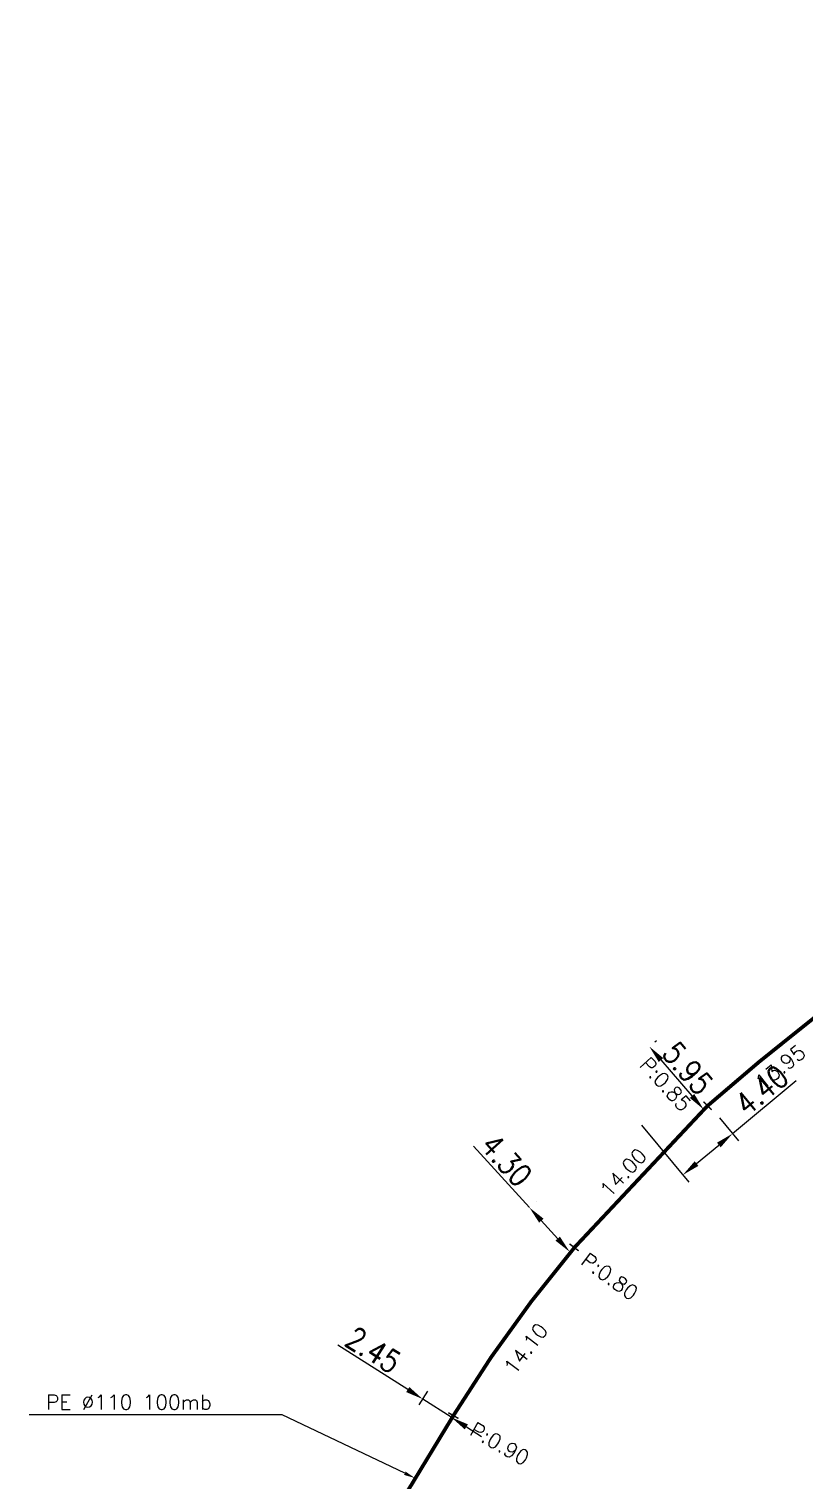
# Model space of a CAD drawing. Header units: millimetres. Extents: x 104292 to 105000, y 137000 to 138000.
# Drawn here: x 104811.6 to 104863.9, y 137779.9 to 137877.8 of the extents above; entities that cross this region are included whole.
import ezdxf
from ezdxf.enums import TextEntityAlignment as Align

# ---------------------------------------------------------------- set-up
doc = ezdxf.new("R2010")
doc.units = ezdxf.units.MM
doc.header["$MEASUREMENT"] = 0
doc.header["$PDMODE"] = 34
doc.linetypes.add('L_100_PE', pattern=[14, 10, -1.5, 1, -1.5])
doc.layers.get('DEFPOINTS').update_dxf_attribs({"linetype": 'CONTINUOUS'})
doc.layers.add('L_140', color=3, linetype='CONTINUOUS')
doc.styles.get("Standard").update_dxf_attribs({"font": 'romans.shx', "width": 0.85})
doc.dimstyles.get("Standard").update_dxf_attribs({"dimtxt": 1.5, "dimasz": 1.2, "dimexe": 0.625, "dimexo": 0.625, "dimgap": 0.25, "dimtad": 1, "dimdec": 1, "dimzin": 0, "dimdsep": 46, "dimtxsty": 'Standard', "dimcen": -0.5, "dimdle": 1, "dimadec": 0, "dimazin": 0, "dimtfac": 1, "dimtdec": 1, "dimtmove": 0, "dimatfit": 3, "dimfxl": 1, "dimtolj": 1, "dimtzin": 0, "dimarcsym": 0})

# ---------------------------------------------------------------- blocks, each defined once
blk = doc.blocks.new('*D32')
at = {"layer": 'DEFPOINTS', "color": 0, "linetype": 'Continuous'}
for p in [(104857.776, 137804.851), (104852.514, 137804.357), (104859.056, 137803.313)]:
    blk.add_point(p, dxfattribs=at)
at = {"layer": 'L_140', "color": 0, "linetype": 'Continuous', "lineweight": -2}
for p, q in [((104859.056, 137803.313), (104863.349, 137806.886)), ((104852.913, 137803.877), (104856.104, 137800.043)), ((104858.175, 137804.371), (104859.455, 137802.833)), ((104856.626, 137801.291), (104858.133, 137802.545))]:
    blk.add_line(p, q, dxfattribs=at)
at = {"layer": 'L_140', "color": 0, "linetype": 'Continuous'}
for points in [[(104858.005, 137802.699), (104858.261, 137802.392), (104859.056, 137803.313)], [(104856.498, 137801.445), (104856.754, 137801.137), (104855.704, 137800.524)]]:
    blk.add_solid(points, dxfattribs=at)
at = {"layer": 'L_140', "color": 0, "linetype": 'Continuous', "insert": (104861.024, 137806.252), "char_height": 1.5, "attachment_point": 5, "rotation": 39.76782}
blk.add_mtext('\\A1;4.40', dxfattribs=at)
blk = doc.blocks.new('*D31')
at = {"layer": 'DEFPOINTS', "color": 0, "linetype": 'Continuous'}
for p in [(104853.333, 137809.092), (104857.092, 137804.937), (104857.106, 137804.949)]:
    blk.add_point(p, dxfattribs=at)
at = {"layer": 'L_140', "color": 0, "linetype": 'Continuous', "lineweight": -2}
for p, q in [((104853.807, 137809.501), (104853.918, 137809.598)), ((104854.23, 137808.281), (104856.322, 137805.857)), ((104857.565, 137805.345), (104857.579, 137805.357))]:
    blk.add_line(p, q, dxfattribs=at)
at = {"layer": 'L_140', "color": 0, "linetype": 'Continuous'}
for points in [[(104854.381, 137808.412), (104854.078, 137808.15), (104853.445, 137809.189)], [(104856.473, 137805.988), (104856.171, 137805.726), (104857.106, 137804.949)]]:
    blk.add_solid(points, dxfattribs=at)
at = {"layer": 'L_140', "color": 0, "linetype": 'Continuous', "insert": (104856.033, 137807.722), "char_height": 1.5, "attachment_point": 5, "rotation": 310.80466}
blk.add_mtext('\\A1;5.95', dxfattribs=at)
blk = doc.blocks.new('*D23')
at = {"layer": 'DEFPOINTS', "color": 0, "linetype": 'Continuous'}
for p in [(104845.349, 137798.327), (104848.036, 137795.305), (104848.073, 137795.339)]:
    blk.add_point(p, dxfattribs=at)
at = {"layer": 'L_140', "color": 0, "linetype": 'Continuous', "lineweight": -2}
for p, q in [((104845.352, 137798.33), (104841.593, 137802.461)), ((104845.811, 137798.748), (104845.814, 137798.75)), ((104847.265, 137796.227), (104846.159, 137797.442)), ((104848.498, 137795.726), (104848.535, 137795.76))]:
    blk.add_line(p, q, dxfattribs=at)
at = {"layer": 'L_140', "color": 0, "linetype": 'Continuous'}
for points in [[(104846.307, 137797.577), (104846.012, 137797.307), (104845.352, 137798.33)], [(104847.413, 137796.361), (104847.117, 137796.092), (104848.073, 137795.339)]]:
    blk.add_solid(points, dxfattribs=at)
at = {"layer": 'L_140', "color": 0, "linetype": 'Continuous', "insert": (104843.808, 137801.512), "char_height": 1.5, "attachment_point": 5, "rotation": 312.29809}
blk.add_mtext('\\A1;4.30', dxfattribs=at)
blk = doc.blocks.new('*D22')
at = {"layer": 'DEFPOINTS', "color": 0, "linetype": 'Continuous'}
for p in [(104837.582, 137784.494), (104840.09, 137784.175), (104839.516, 137783.273)]:
    blk.add_point(p, dxfattribs=at)
at = {"layer": 'L_140', "color": 0, "linetype": 'Continuous', "lineweight": -2}
for p, q in [((104837.15, 137786.049), (104832.44, 137789.051)), ((104837.918, 137785.021), (104838.498, 137785.931)), ((104840.09, 137784.175), (104838.162, 137785.404)), ((104839.851, 137783.8), (104840.426, 137784.702)), ((104841.102, 137783.53), (104842.114, 137782.885))]:
    blk.add_line(p, q, dxfattribs=at)
at = {"layer": 'L_140', "color": 0, "linetype": 'Continuous'}
for points in [[(104837.258, 137786.218), (104837.043, 137785.88), (104838.162, 137785.404)], [(104841.21, 137783.699), (104840.995, 137783.362), (104840.09, 137784.175)]]:
    blk.add_solid(points, dxfattribs=at)
at = {"layer": 'L_140', "color": 0, "linetype": 'Continuous', "insert": (104834.826, 137788.716), "char_height": 1.5, "attachment_point": 5, "rotation": 327.49159}
blk.add_mtext('\\A1;2.45', dxfattribs=at)

msp = doc.modelspace()

# ---------------------------------------------------------------- linework, layer by layer
at = {"layer": 'L_140', "color": 7, "linetype": 'Continuous'}
for p, q in [((104828.676, 137784.333), (104811.608, 137784.333)), ((104836.953, 137780.401), (104828.676, 137784.333))]:
    msp.add_line(p, q, dxfattribs=at)
at = {"layer": 'L_140', "linetype": 'L_100_PE', "const_width": 0.25, "flags": 128}
msp.add_lwpolyline([(104819.004, 137748.259), (104825.884, 137759.91), (104833.12, 137772.566), (104840.228, 137784.29, -0.037952), (104848.407, 137795.644), (104857.352, 137805.171, -0.022929), (104868.197, 137813.861), (104874.804, 137818.133, -0.045062), (104876.207, 137818.852), (104880.811, 137820.938), (104893.142, 137826.496), (104898.772, 137828.17), (104912.228, 137831.9), (104913.087, 137832.136), (104917.16, 137833.457, 0.08867), (104918.013, 137834.062), (104918.357, 137835.075), (104919.63, 137839.667, 0.131076), (104919.713, 137843.531), (104918.378, 137849.007), (104914.834, 137862.15), (104911.571, 137873.939, -0.356165), (104911.787, 137874.585), (104912.095, 137874.704), (104919.401, 137876.684), (104922.219, 137877.48, 0.183846), (104922.541, 137877.705)], format="xyb", dxfattribs=at)
at = {"layer": 'L_140', "color": 7, "linetype": 'Continuous', "const_width": 0.1, "flags": 128}
for points in [[(104857.652, 137804.912), (104857.099, 137805.462)], [(104848.681, 137795.403), (104848.061, 137795.876)], [(104840.568, 137784.099), (104839.89, 137784.485)]]:
    msp.add_lwpolyline(points, dxfattribs=at)
at = {"layer": 'L_140', "color": 7, "linetype": 'Continuous'}
msp.add_solid([(104837.006, 137780.514), (104836.899, 137780.289), (104837.63, 137780.08)], dxfattribs=at)

# ---------------------------------------------------------------- texts
at = {"layer": 'L_140', "linetype": 'Continuous'}
for s, rotation, p in [('13.95', 38.34697, (104862.277, 137807.801)), ('P:0.85', 312.23981, (104854.546, 137806.643)), ('14.00', 47.28048, (104851.69, 137800.684)), ('P:0.80', 323.7243, (104850.771, 137793.675)), ('14.10', 52.62358, (104845.119, 137788.812)), ('P:0.90', 330.10313, (104843.352, 137782.388))]:
    msp.add_text(s, height=1, rotation=rotation, dxfattribs=at).set_placement(p, align=Align.MIDDLE)
msp.add_text('PE %%C110 100mb', height=1, dxfattribs=at).set_placement((104818.346, 137785.194), align=Align.MIDDLE)

# ---------------------------------------------------------------- dimensions: what is measured, and where the dimension line sits
for base, p1, p2, angle, text, picture, middle in [((104857.106, 137804.949), (104853.333, 137809.092), (104857.092, 137804.937), 310.80466, '5.95', '*D31', (104856.033, 137807.722)), ((104859.056, 137803.313), (104852.514, 137804.357), (104857.776, 137804.851), 39.76782, '4.40', '*D32', (104861.024, 137806.252))]:
    dim = msp.add_linear_dim(base=base, p1=p1, p2=p2, angle=angle, text=text, dimstyle='Standard', dxfattribs=at)
    dim.commit()
    dim.dimension.update_dxf_attribs({"geometry": picture, "text_midpoint": middle})
for base, p1, p2, angle, text, picture, middle in [((104848.073, 137795.339), (104845.349, 137798.327), (104848.036, 137795.305), 312.29809, '4.30', '*D23', (104843.069, 137800.839)), ((104840.09, 137784.175), (104837.582, 137784.494), (104839.516, 137783.273), 327.49159, '2.45', '*D22', (104834.289, 137787.872))]:
    dim = msp.add_linear_dim(base=base, p1=p1, p2=p2, angle=angle, text=text, dimstyle='Standard', dxfattribs=at)
    dim.commit()
    dim.dimension.update_dxf_attribs({"geometry": picture, "text_midpoint": middle, "dimtype": 160})

doc.saveas('drawing.dxf')
